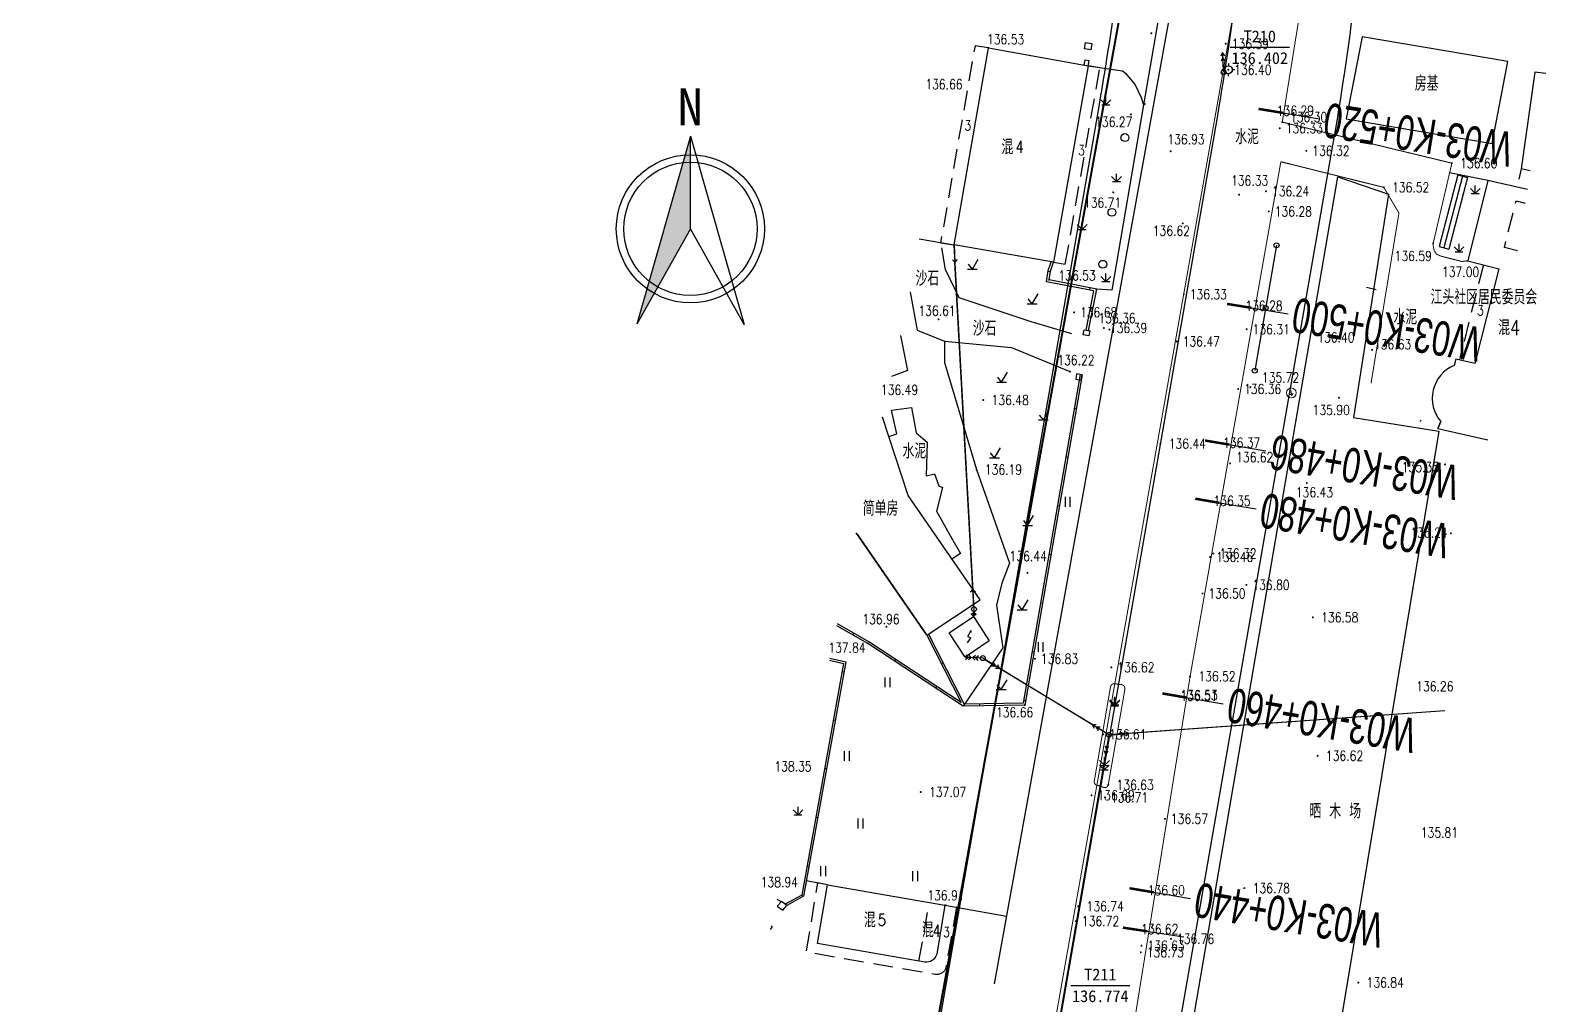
# Model space of a CAD drawing. Extents: x 529262 to 576451, y 2694391 to 2717535.
# Drawn here: x 562165.4 to 562318.8, y 2710853.2 to 2710951.9 of the extents above; entities that cross this region are included whole.
import ezdxf
from ezdxf.enums import TextEntityAlignment as Align
from ezdxf.xclip import XClip

# ---------------------------------------------------------------- set-up
doc = ezdxf.new("R2010")
doc.units = 0
doc.header["$XCLIPFRAME"] = 0
for name, pattern in [('CONTINOUS', [0]), ('X5', [3, 2, -1]), ('X6', [2, 1, -1])]:
    doc.linetypes.add(name, pattern=pattern)
doc.layers.add('ASSIST', color=7, linetype='Continuous', plot=False)
for name, color, linetype in [('a红线图', 1, 'Continuous'), ('DLDW', 8, 'Continuous'), ('DLSS', 4, 'Continuous'), ('GCD', 8, 'Continuous'), ('GXYZ', 8, 'Continuous'), ('JMD', 8, 'Continuous'), ('KZD', 8, 'Continuous'), ('PP-COM', 7, 'Continuous'), ('RD-中线', 40, 'Continuous'), ('RD-红线', 7, 'Continuous'), ('ZBTZ', 8, 'Continuous'), ('ZJ', 7, 'Continuous'), ('桩号标注_W03-', 7, 'Continuous'), ('路名', 7, 'Continuous')]:
    doc.layers.add(name, color=color, linetype=linetype)
for name, color, linetype, lineweight in [('SXSS', 5, 'Continuous', 0), ('规划人行道', 130, 'CONTINOUS', 30), ('规划道路红线', 5, 'Continuous', 40)]:
    doc.layers.add(name, color=color, linetype=linetype, lineweight=lineweight)
doc.styles.add('HZ', font='rs.shx', dxfattribs={"width": 0.8, "bigfont": 'hztxt.shx'})
doc.styles.add('JieTuHzTxt', font='smsim.shx', dxfattribs={"width": 0.7, "bigfont": 'smfs.shx'})
doc.styles.get("Standard").update_dxf_attribs({"font": '', "height": 2.5, "bigfont": 'smfs.shx'})
doc.styles.add('等线体', font='simhei.ttf')
doc.styles.get('Standard').set_extended_font_data('FangSong_GB2312')
doc.linetypes.add('1161', pattern='A,0,[149,AAA.SHX,S=0.15,R=0,X=0,Y=0],-1.6', length=1.6)

# ---------------------------------------------------------------- blocks, each defined once
blk = doc.blocks.new('Compass1')
for p, q in [((0, 12.5), (-7.245865642328226, -12.86052974814868)), ((0, 0), (0, 12.5)), ((0, 0), (-7.245865642328226, -12.86052974814868))]:
    blk.add_line(p, q)
at = {"color": 2}
for p, q in [((0, 12.5), (7.258392921233167, -12.9043752243162)), ((7.258392921233167, -12.9043752243162), (0, 0))]:
    blk.add_line(p, q, dxfattribs=at)
at = {"color": 3}
blk.add_circle((0, 0), 10, dxfattribs=at)
at = {"color": 2}
blk.add_circle((0, 0), 9, dxfattribs=at)
blk.add_solid([(-7.245865642328283, -12.86052974814882), (0, 12.5), (0, 0)], dxfattribs=at)
at = {"color": 3}
blk.add_text('N', height=5, dxfattribs=at).set_placement((-0.01376961122394693, 13.97023395669921), align=Align.CENTER)
blk = doc.blocks.new('A$C19FD0107')
at = {"layer": 'RD-中线', "color": 8}
blk.add_lwpolyline([(-8908.739917680621, 15466.10705175065), (-8808.43349801749, 16020.0458503128, -0.0201636333910522), (-8803.168046563864, 16043.65227073664), (-8800.367063879967, 16054.19071623124, 0.02184275446917041), (-8794.7494013682, 16079.78015332995), (-8712.595856793225, 16551.51167532103, 0.01258199938725423), (-8710.380826123059, 16566.44429534907), (-8701.407638691366, 16616.17290558945, 0.01964868548115308), (-8698.136677481234, 16639.51415248122)], format="xyb", dxfattribs=at)
at = {"layer": 'RD-红线', "color": 8}
for points in [[(-8804.86277768761, 16091.6503953631), (-8724.417918302119, 16553.5705249249, 0.0128730000458982), (-8722.250859260559, 16568.23854696797), (-8720.931374274194, 16575.55101593724)], [(-8732.444141998887, 16367.59943236643), (-8700.77379528433, 16549.45282571716, 0.01230795928762685), (-8698.511997193098, 16564.64337008586), (-8697.24368186295, 16571.67226136615)]]:
    blk.add_lwpolyline(points, format="xyb", dxfattribs=at)
blk = doc.blocks.new('GC200')
at = {"linetype": 'Continuous', "const_width": 0.2, "flags": 128}
blk.add_lwpolyline([(-0.1, 0, 1), (0.1, 0, 1)], format="xyb", close=True, dxfattribs=at)
blk = doc.blocks.new('gc117')
at = {"color": 8}
blk.add_circle((0, 0), 0.8, dxfattribs=at)
blk.add_point((0, 0), dxfattribs=at)
blk = doc.blocks.new('gc124')
at = {"color": 8}
for p, q in [((-1, 1), (0, 0)), ((-0.8, 0), (0.8, 0)), ((0, 0), (0, 1.6)), ((0, 0), (1, 1))]:
    blk.add_line(p, q, dxfattribs=at)
blk = doc.blocks.new('gc121')
at = {"color": 8}
for p, q in [((-0.5, -1), (-0.5, 1)), ((0.5, -1), (0.5, 1))]:
    blk.add_line(p, q, dxfattribs=at)
blk = doc.blocks.new('gc123')
at = {"color": 8}
for p, q in [((-1, 0), (1, 0)), ((0, 0), (-0.8, 1)), ((0, 0), (1.199999999999999, 2))]:
    blk.add_line(p, q, dxfattribs=at)
blk = doc.blocks.new('gc170')
at = {"color": 8, "linetype": 'Continuous'}
blk.add_circle((0, 0), 0.5, dxfattribs=at)
blk = doc.blocks.new('gc013b')
at = {"linetype": 'Continuous'}
blk.add_line((0.5, 0), (4, 0), dxfattribs=at)
at = {"linetype": 'Continuous', "flags": 128}
blk.add_lwpolyline([(3.5, 0.5), (4, 0), (3.5, -0.5)], dxfattribs=at)
blk = doc.blocks.new('gc129a')
for p, q in [((-6.938893903907228e-18, 0), (0.6707904714317916, 1.17652407811052)), ((2.081668171172169e-17, 0), (0.5842392453061789, -0.2545117109265433)), ((-0.05467723783303141, -1.29275099602776), (0.5842392453061789, -0.2545117109265433))]:
    blk.add_line(p, q)
blk.add_lwpolyline([(0.7453227621669687, 1.30724900397224, 0, 0.5, 0), (0.5277813993545468, 0.9001867942940436, 0.5, 0.5, 0)], format="xyseb")
blk = doc.blocks.new('gc013a')
at = {"linetype": 'Continuous'}
blk.add_line((0.5, 0), (4, 0), dxfattribs=at)
at = {"linetype": 'Continuous', "flags": 128}
for points in [[(2.307212344848719, -0.4000565770862801), (3, 0), (2.307212344848719, 0.4000565770862801)], [(3.307212344848719, -0.4000565770862801), (4, 0), (3.307212344848719, 0.4000565770862801)]]:
    blk.add_lwpolyline(points, dxfattribs=at)
blk = doc.blocks.new('gc122')
at = {"color": 8}
blk.add_circle((0, 0), 0.8, dxfattribs=at)
blk = doc.blocks.new('gc116')
at = {"color": 8}
for p, q in [((-1.3, 0), (-0.8, 0)), ((0, 1.3), (0, 0.8000000000000002)), ((1.3, 0), (0.8000000000000002, 0)), ((0, -1.3), (0, -0.8))]:
    blk.add_line(p, q, dxfattribs=at)
blk.add_circle((0, 0), 0.8, dxfattribs=at)
blk.add_point((0, 0), dxfattribs=at)
blk = doc.blocks.new('gc190')
for q in [(-0.3535533905932739, 0.1464466094067263), (0, -0.5), (0.3535533905932737, 0.1464466094067262)]:
    blk.add_line((0, 0.5), q)
blk.add_circle((0, 0), 1)

msp = doc.modelspace()

# ---------------------------------------------------------------- linework, layer by layer
at = {"layer": 'ASSIST', "linetype": 'Continuous', "flags": 128}
for points, elevation in [([(562309.8950491775, 2710937.246414068), (562308.0070491774, 2710929.981414068)], -143.229), ([(562309.8950491775, 2710937.246414068), (562308.0070491774, 2710929.981414068)], -143.229), ([(562260.8479603177, 2710892.542106399), (562260.9160491775, 2710893.270414067), (562258.8880491775, 2710930.159414067)], -6.887000000000029), ([(562260.8479603177, 2710892.542106399), (562260.9160491775, 2710893.270414067), (562258.8880491775, 2710930.159414067)], -6.887000000000029), ([(562291.5436245243, 2710930.121080431), (562289.3416829013, 2710917.429113843)], -143.229), ([(562291.5436245243, 2710930.121080431), (562289.3416829013, 2710917.429113843)], -143.229), ([(562260.9160491775, 2710893.270414067), (562260.9160491775, 2710893.270414067)], -143.229), ([(562260.9160491775, 2710893.270414067), (562260.9160491775, 2710893.270414067)], -143.229), ([(562308.5799480674, 2710882.983315984), (562274.5790491775, 2710880.540414067), (562261.7970491775, 2710888.314414068), (562260.0088716408, 2710888.3957452)], -143.229), ([(562308.5799480674, 2710882.983315984), (562274.5790491775, 2710880.540414067), (562261.7970491775, 2710888.314414068), (562260.0088716408, 2710888.3957452)], -143.229), ([(562261.7970491775, 2710888.314414068), (562261.7970491775, 2710888.314414068)], -143.229), ([(562261.7970491775, 2710888.314414068), (562261.7970491775, 2710888.314414068)], -143.229), ([(562274.5790491775, 2710880.540414067), (562260.9300491775, 2710802.143414068), (562252.3715230481, 2710752.555414068)], -143.229), ([(562274.5790491775, 2710880.540414067), (562260.9300491775, 2710802.143414068), (562252.3715230481, 2710752.555414068)], -143.229), ([(562274.5790491775, 2710880.540414067), (562274.5790491775, 2710880.540414067)], -143.229), ([(562274.5790491775, 2710880.540414067), (562274.5790491775, 2710880.540414067)], -143.229)]:
    msp.add_lwpolyline(points, dxfattribs=dict(at, elevation=elevation))
at = {"layer": 'a红线图', "color": 8, "lineweight": 0}
msp.add_lwpolyline([(562196.3548067149, 2710440.01159227), (562297.0550711695, 2711009.448891163)], dxfattribs=at)
msp.add_lwpolyline([(562196.3548067149, 2710440.01159227), (562297.0550711695, 2711009.448891163)], dxfattribs=at)
at = {"layer": 'DLDW', "linetype": 'Continuous'}
for p, q in [((562310.3789750275, 2710937.120653296, -143.229), (562308.4909750274, 2710929.855653296, -143.229)), ((562310.8629008776, 2710936.994892525, -143.229), (562308.9749008776, 2710929.729892524, -143.229)), ((562309.8950491775, 2710937.246414068, -143.229), (562310.8629008776, 2710936.994892525, -143.229)), ((562308.0070491774, 2710929.981414068, -143.229), (562308.9749008776, 2710929.729892524, -143.229)), ((562301.6320491774, 2710925.593414068, -143.229), (562300.6665072261, 2710925.853661527, -143.229))]:
    msp.add_line(p, q, dxfattribs=at)
at = {"layer": 'DLSS', "linetype": 'Continuous', "const_width": 0.1, "flags": 128}
msp.add_lwpolyline([(562300.817301562, 2710996.609999871), (562292.1210491775, 2710942.591414067)], dxfattribs=at)
at = {"layer": 'DLSS', "linetype": 'Continuous', "const_width": 0.1, "elevation": -143.229}
for points in [[(562292.1210491775, 2710942.591414067), (562309.2950491775, 2710938.436414068), (562307.4010491775, 2710930.309414068), (562307.4240161929, 2710929.922542833), (562307.5228762227, 2710929.561663365), (562307.7244126823, 2710929.225810275), (562308.2050491775, 2710929.014414067), (562310.3260491774, 2710928.478414068), (562310.8950491775, 2710928.545414068)], [(562264.1529655345, 2710771.000537142), (562282.7940491774, 2710886.475414068), (562291.4250491775, 2710935.433414068), (562291.9795543716, 2710938.57875821)], [(562301.1129037846, 2710916.157811543), (562303.9360491774, 2710933.381414067), (562302.4010491775, 2710935.984414068), (562291.9795543716, 2710938.57875821)]]:
    msp.add_lwpolyline(points, dxfattribs=at)
at = {"layer": 'DLSS', "color": 8, "linetype": 'Continuous', "const_width": 0.1, "elevation": -6.591000000000008, "flags": 128}
msp.add_lwpolyline([(562273.0890491775, 2710875.861414067, 0.4144067190350397), (562273.3890491775, 2710875.436414068), (562274.0990491775, 2710875.217414068, 0.4620131202824512), (562274.5000491774, 2710875.472414067), (562276.1880491775, 2710885.151414067, 0.3537044513146287), (562275.9290491774, 2710885.617414067), (562275.1925169682, 2710885.715298207, 0.3900042780766275), (562274.7423137355, 2710885.45464125)], format="xyb", close=True, dxfattribs=at)
at = {"layer": 'DLSS', "linetype": 'X6', "elevation": -143.229}
msp.add_lwpolyline([(562241.3430491774, 2710863.668414067), (562240.975247352, 2710863.87366169)], dxfattribs=at)
at = {"layer": 'GXYZ', "linetype": 'Continuous'}
for p, q in [((562260.8062634807, 2710895.267398569, -143.229), (562258.9841116623, 2710928.412052628, -143.229)), ((562260.8479603177, 2710892.542106399, -6.887000000000029), (562260.8863267072, 2710892.952489768, -6.887000000000029)), ((562260.8863267072, 2710892.952489768, -6.887000000000029), (562260.8500947681, 2710892.564937396, -6.887000000000029)), ((562260.0088716408, 2710888.3957452, -143.229), (562260.6304750618, 2710888.367473002, -143.229)), ((562261.5473073614, 2710888.325772998, -143.229), (562260.7873448618, 2710888.36033814, -143.229)), ((562272.8702752762, 2710881.579688697, -143.229), (562263.5058230787, 2710887.275139438, -143.229)), ((562308.5799480674, 2710882.983315984), (562276.5739069202, 2710880.683740919)), ((562274.2360072687, 2710878.570053124, -143.229), (562261.2730910863, 2710804.113775011, -143.229))]:
    msp.add_line(p, q, dxfattribs=at)
at = {"layer": 'GXYZ', "linetype": 'Continuous', "elevation": -6.887000000000029, "flags": 128}
msp.add_lwpolyline([(562260.8479603177, 2710892.542106399), (562262.4610491775, 2710890.055414068), (562260.0088716408, 2710888.3957452), (562258.3957827811, 2710890.882437531)], close=True, dxfattribs=at)
at = {"layer": 'GXYZ', "linetype": 'Continuous', "flags": 128}
for points, elevation in [([(562260.6141413137, 2710892.726845996), (562260.8863267072, 2710892.952489768), (562261.1119704787, 2710892.680304375)], -6.887000000000029), ([(562261.1222801616, 2710892.790581167), (562260.8500947681, 2710892.564937396), (562260.6244509966, 2710892.837122789)], -6.887000000000029), ([(562260.0844933471, 2710888.642564171), (562260.3228762326, 2710888.381463425), (562260.0617754859, 2710888.14308054)], -143.229), ([(562260.3920921764, 2710888.628573748), (562260.6304750618, 2710888.367473002), (562260.369374315, 2710888.129090116)], -143.229), ([(562261.0257277472, 2710888.099237394), (562260.7873448618, 2710888.36033814), (562261.0484456086, 2710888.598721026)], -143.229), ([(562261.3333265765, 2710888.08524697), (562261.094943691, 2710888.346347717), (562261.3560444377, 2710888.584730602)], -143.229)]:
    msp.add_lwpolyline(points, dxfattribs=dict(at, elevation=elevation))
at = {"layer": 'JMD', "linetype": 'Continuous'}
for p, q in [((562268.6516028579, 2710927.417288039, -143.229), (562268.4149043947, 2710927.45695966, -143.229)), ((562272.6393611442, 2710925.822033331, -143.229), (562272.5933756696, 2710925.586480075, -143.229)), ((562271.8510491775, 2710917.010414068, -143.229), (562271.6539900323, 2710917.044585595, -143.229)), ((562271.2534542575, 2710913.564224986, -6.696000000000026), (562271.0563951123, 2710913.598396514, -6.696000000000026)), ((562306.0417375395, 2710912.275736411, -143.229), (562306.1752704332, 2710912.424628877, -143.229)), ((562270.3991660759, 2710908.637746355, -6.696000000000026), (562270.2021069307, 2710908.671917883, -6.696000000000026)), ((562269.5448778942, 2710903.711267724, -6.696000000000026), (562269.347818749, 2710903.745439251, -6.696000000000026)), ((562268.6905897127, 2710898.784789093, -6.696000000000026), (562268.4935305675, 2710898.818960621, -6.696000000000026)), ((562267.8363015311, 2710893.858310462, -6.696000000000026), (562267.6392423859, 2710893.892481989, -6.696000000000026)), ((562248.6386250227, 2710890.666949397, -6.696000000000026), (562248.7365681942, 2710890.841325815, -6.696000000000026)), ((562252.8775873545, 2710888.020814147, -6.696000000000026), (562252.987737921, 2710888.187747824, -6.696000000000026)), ((562257.6026491774, 2710887.762614068, -6.374000000000024), (562257.7807798409, 2710887.853550676, -6.374000000000024)), ((562266.9820133495, 2710888.931831831, -6.696000000000026), (562266.7849542043, 2710888.966003358, -6.696000000000026)), ((562247.7447977036, 2710886.904604316, -143.229), (562247.5479725362, 2710886.940098731, -143.229)), ((562257.0509292942, 2710885.267049985, -6.696000000000026), (562257.1610798606, 2710885.433983663, -6.696000000000026)), ((562261.5053400452, 2710883.47955882, -6.696000000000026), (562261.5019143551, 2710883.679529479, -6.696000000000026)), ((562266.1277251679, 2710884.0053532, -6.696000000000026), (562265.9306660227, 2710884.039524727, -6.696000000000026)), ((562246.8574373384, 2710881.983975131, -143.229), (562246.660612171, 2710882.019469545, -143.229)), ((562245.9700769733, 2710877.063345945, -143.229), (562245.7732518059, 2710877.09884036, -143.229)), ((562245.0827166081, 2710872.142716759, -143.229), (562244.8858914407, 2710872.178211174, -143.229)), ((562244.1953562429, 2710867.222087574, -143.229), (562243.9985310755, 2710867.257581988, -143.229))]:
    msp.add_line(p, q, dxfattribs=at)
at = {"layer": 'JMD', "linetype": 'Continuous', "flags": 128}
for points, elevation in [([(562272.1970491775, 2710950.662414067), (562272.8530491774, 2710950.567414068), (562272.7400491774, 2710949.920414068), (562272.0840491775, 2710950.015414068)], -143.229), ([(562300.2120491775, 2710951.236414067), (562298.6080491774, 2710942.927414068), (562313.3700491774, 2710940.426414067), (562314.9740491775, 2710948.735414067)], -7.106999999999999), ([(562262.3790491775, 2710950.109414068), (562272.4730491774, 2710948.308414068), (562268.9680491774, 2710928.405414068), (562258.8880491775, 2710930.159414067)], -143.229), ([(562272.4730491774, 2710948.308414068), (562272.5640491775, 2710948.803414068), (562272.1340491775, 2710948.869414067), (562272.0475011677, 2710948.384341546)], -143.229), ([(562272.5310491775, 2710920.934414068), (562271.9660491775, 2710921.047414068), (562272.0630491775, 2710921.563414067), (562272.6280491776, 2710921.450414068), (562272.5310491775, 2710920.934414068)], -6.896000000000015), ([(562271.8510491775, 2710917.010414068), (562271.3060491774, 2710917.092414068), (562271.2300491774, 2710916.553414068), (562271.7750491775, 2710916.471414068), (562271.8510491775, 2710917.010414068)], -6.696000000000026), ([(562241.4190491774, 2710863.682414067), (562240.9980491775, 2710863.189414068), (562241.5440491774, 2710862.774414068), (562241.9650491774, 2710863.267414067)], -143.229)]:
    msp.add_lwpolyline(points, close=True, dxfattribs=dict(at, elevation=elevation))
at = {"layer": 'JMD', "linetype": 'X5', "flags": 128}
for points, elevation in [([(562262.3790491775, 2710950.109414068), (562261.0180491775, 2710950.328414068), (562257.5270491774, 2710930.378414067), (562258.8880491775, 2710930.159414067)], -143.229), ([(562317.2329435496, 2710937.645777675), (562316.3220491775, 2710937.858414067), (562315.9019836216, 2710936.011847076)], -143.229), ([(562315.9534912795, 2710929.563257484), (562314.6105492036, 2710929.903365015), (562315.8059742774, 2710934.623597546), (562316.7179743282, 2710934.392628474)], 9.30899999999994), ([(562312.4800491774, 2710928.147414068), (562310.0536549349, 2710918.516893433)], -4.696000000000026), ([(562255.3409969729, 2710857.626622624), (562256.3777913996, 2710863.568757525)], -143.229)]:
    msp.add_lwpolyline(points, dxfattribs=dict(at, elevation=elevation))
at = {"layer": 'JMD', "linetype": 'X5', "elevation": -143.229}
msp.add_lwpolyline([(562268.9680491774, 2710928.405414068), (562270.1500491775, 2710928.207414067), (562273.6590491774, 2710948.084414068), (562272.4730491774, 2710948.308414068)], dxfattribs=at)
at = {"layer": 'JMD', "linetype": 'Continuous', "flags": 128}
msp.add_lwpolyline([(562286.334134754, 2710780.965648107), (562271.4376582507, 2710783.441343321), (562297.7417874453, 2710937.05164771), (562302.876927041, 2710935.309045314), (562299.3486670178, 2710912.680048768), (562307.978759008, 2710911.298509575)], close=True, dxfattribs=at)
at = {"layer": 'JMD', "linetype": 'Continuous', "elevation": -6.445000000000022, "flags": 128}
msp.add_lwpolyline([(562316.9370222242, 2710935.776391732), (562312.9410491774, 2710936.685414067), (562310.8950491775, 2710928.545414068), (562314.0650491774, 2710927.749414068), (562311.6340491775, 2710918.150414068), (562309.689747388, 2710918.601280355), (562309.5390491774, 2710917.951414068, 0.512654270019781), (562308.1810491774, 2710912.262414068), (562307.8770491774, 2710911.554414067), (562312.922019168, 2710910.412926422)], format="xyb", dxfattribs=at)
at = {"layer": 'JMD', "linetype": 'Continuous', "flags": 128}
for points, elevation in [([(562272.2569405853, 2710921.524635786), (562273.0514250632, 2710925.497058179), (562268.2437258917, 2710926.435632888), (562268.4345124065, 2710927.573949744), (562268.7288134954, 2710928.447042975)], -143.229), ([(562272.4922799475, 2710921.477567913), (562273.3340491775, 2710925.686414068), (562268.5190491775, 2710926.626414068), (562268.6680491775, 2710927.515414068), (562268.9680491774, 2710928.405414068)], -143.229), ([(562271.8510491775, 2710917.010414068), (562266.0500491775, 2710883.557414067), (562259.8040491774, 2710883.450414068), (562250.1760491774, 2710889.803414068), (562247.0347084786, 2710891.567831953)], -6.696000000000026), ([(562271.6539900323, 2710917.044585595), (562265.881249574, 2710883.754551712), (562259.9254259511, 2710883.652522713)], -6.696000000000026), ([(562249.0693943474, 2710900.867163313), (562256.1350491775, 2710890.637414068), (562261.5210491775, 2710894.217414068), (562254.2510491775, 2710904.766414068), (562251.6601758137, 2710912.70807483)], -143.229), ([(562259.6195869207, 2710883.811746921), (562250.280229146, 2710889.974287422), (562247.0790353866, 2710891.77042372)], -6.696000000000026), ([(562256.1350491775, 2710890.637414068), (562259.6195869207, 2710883.811746921)], -6.374000000000024), ([(562256.3027113562, 2710890.748856808), (562259.9254259511, 2710883.652522713)], -6.374000000000024), ([(562246.2777308094, 2710888.108140073), (562247.7002954208, 2710887.784766198), (562243.469024206, 2710864.321337528), (562241.7907626226, 2710863.399884617)], -143.229), ([(562246.3204807583, 2710888.303524504), (562247.9310491774, 2710887.937414068), (562243.648916222, 2710864.191944668), (562241.9650491774, 2710863.267414067)], -143.229), ([(562259.7912915981, 2710883.47540418), (562259.8040491774, 2710883.450414068)], -6.374000000000024), ([(562240.3072548718, 2710860.820667853), (562240.5090491774, 2710861.096414067), (562240.3866548055, 2710861.183557429)], -668.3340000000001)]:
    msp.add_lwpolyline(points, dxfattribs=dict(at, elevation=elevation))
at = {"layer": 'JMD', "linetype": 'Continuous', "elevation": -143.229}
for points in [[(562307.8770491774, 2710911.554414067), (562308.1810491774, 2710912.262414068)], [(562256.1350491775, 2710890.637414068), (562248.9780491774, 2710900.999414068)]]:
    msp.add_lwpolyline(points, dxfattribs=at)
at = {"layer": 'JMD', "linetype": 'X5', "elevation": -143.229, "flags": 128}
msp.add_lwpolyline([(562246.0716943074, 2710865.366983954), (562245.0593169745, 2710865.543625379), (562243.9140491774, 2710858.576414068), (562256.9800491774, 2710856.307414067, 0.3440540130701177), (562258.0950491775, 2710856.947414068), (562259.1654848767, 2710863.082355733), (562257.9730491774, 2710863.290414067)], format="xyb", dxfattribs=at)
at = {"layer": 'JMD', "linetype": 'Continuous', "elevation": -143.229, "flags": 128}
msp.add_lwpolyline([(562246.0716943074, 2710865.366983954), (562257.9730491774, 2710863.290414067), (562257.1340491775, 2710858.328414068, -0.3735082945408639), (562255.9210491775, 2710857.525414068), (562245.0660491774, 2710859.419414068)], format="xyb", close=True, dxfattribs=at)
at = {"layer": 'KZD', "linetype": 'Continuous'}
for p, q in [((562286.8466924055, 2710950.167048295), (562292.8466924055, 2710950.167048295)), ((562270.7035974019, 2710855.173387992), (562276.7035974019, 2710855.173387992))]:
    msp.add_line(p, q, dxfattribs=at)
at = {"layer": 'ZBTZ', "linetype": '1161', "flags": 128}
for points, elevation in [([(562280.3973180274, 2710957.865262049), (562278.0877115951, 2710944.343226532), (562278.2616852267, 2710944.480443649)], -143.229), ([(562272.4730491774, 2710948.308414068), (562275.9499960337, 2710947.788917976), (562276.2672855005, 2710947.562310546), (562277.2191575213, 2710946.383949961), (562277.853740075, 2710945.069622316), (562278.0877115951, 2710944.343226532)], -5.801000000000016), ([(562278.0877115951, 2710944.343226532), (562274.8804558808, 2710925.565730473), (562273.3340491775, 2710925.686414068), (562273.2257787676, 2710925.613001172)], -6.997000000000014), ([(562312.9410491774, 2710936.685414067), (562309.0638930408, 2710937.44454188)], -6.467000000000013), ([(562255.3619395684, 2710930.772864752), (562258.8880491775, 2710930.159414067)], -143.229), ([(562263.8410491775, 2710889.372414067), (562259.8040491774, 2710883.450414068)], -143.229), ([(562246.0716943074, 2710865.366983954), (562243.9316633082, 2710865.759846074)], -143.229), ([(562257.9730491774, 2710863.290414067), (562264.1860998952, 2710862.199268612)], -6.323000000000008)]:
    msp.add_lwpolyline(points, dxfattribs=dict(at, elevation=elevation))
at = {"layer": 'ZBTZ', "linetype": '1161', "elevation": -143.229}
for points in [[(562318.7934238143, 2710947.503600075), (562317.6789529696, 2710947.653720696), (562316.3220491775, 2710937.858414067)], [(562270.8250491775, 2710921.161414068), (562266.7130491774, 2710922.376414068), (562259.4160491775, 2710924.812414068), (562258.0420491775, 2710927.674414068), (562257.6570491774, 2710929.858414067)], [(562254.4325007465, 2710925.38458784), (562254.4331023864, 2710925.381462616)], [(562254.4331023864, 2710925.381462616), (562255.1750491775, 2710921.527414068), (562257.9420491775, 2710920.426414067), (562264.7210491775, 2710919.757414068), (562270.6250491774, 2710917.333414068)], [(562253.4717614164, 2710920.987748398), (562254.1650491775, 2710917.429414067), (562252.5633828965, 2710916.836093842)], [(562257.9420491775, 2710920.426414067), (562257.9230491775, 2710918.252414068), (562261.1680491775, 2710907.406414067), (562264.5120491774, 2710897.924414068), (562263.7450491774, 2710895.891414068), (562263.1980491775, 2710893.693414067), (562263.8410491775, 2710889.372414067)], [(562252.292767471, 2710910.769026626), (562253.0970491775, 2710911.031414067), (562252.5440491774, 2710913.425414068), (562254.6010491775, 2710913.701414068), (562255.0670491775, 2710911.117414067), (562256.1670491775, 2710910.185414067), (562256.0790491775, 2710906.774414068), (562256.9220491775, 2710906.963414067), (562257.3510491775, 2710905.749414068), (562257.7190491775, 2710905.594414067), (562257.1320491774, 2710903.195414068), (562258.5410491775, 2710900.670414068), (562259.5300491775, 2710898.917414068), (562258.6838670524, 2710898.334255091)]]:
    msp.add_lwpolyline(points, dxfattribs=at)
at = {"layer": '桩号标注_W03-'}
for p, q in [((562290.9572566879, 2710943.728795712), (562295.8933475635, 2710942.93192253)), ((562287.7697639574, 2710923.984432211), (562292.7058548329, 2710923.187559028)), ((562285.5350897597, 2710910.142135649), (562290.4654804628, 2710909.310722686)), ((562284.5409721294, 2710904.246884386), (562289.4713628325, 2710903.415471422)), ((562281.2153202764, 2710884.525321573), (562286.1457109795, 2710883.69390861)), ((562277.8896684234, 2710864.803758761), (562282.8200591265, 2710863.972345798)), ((562277.2209601273, 2710860.838228619), (562282.16499695, 2710860.092239412))]:
    msp.add_line(p, q, dxfattribs=at)
at = {"layer": '桩号标注_W03-', "const_width": 0.25}
for points in [[(562289.7232339691, 2710943.928014008), (562292.1912794068, 2710943.529577417)], [(562286.5357412385, 2710924.183650506), (562289.0037866762, 2710923.785213915)], [(562284.302492084, 2710910.34998889), (562286.7676874355, 2710909.934282408)], [(562283.3083744537, 2710904.454737626), (562285.7735698052, 2710904.039031145)], [(562279.9827226007, 2710884.733174814), (562282.4479179522, 2710884.317468332)], [(562276.6570707477, 2710865.011612002), (562279.1222660992, 2710864.59590552)], [(562275.9849509216, 2710861.024725921), (562278.456969333, 2710860.651731317)]]:
    msp.add_lwpolyline(points, dxfattribs=at)
at = {"layer": '规划人行道'}
for q in [(562288.6238210024, 2710996.942484611), (562288.6238210024, 2710996.942484611), (562282.6758089195, 2710963.965386059)]:
    msp.add_line((562263.0015915921, 2710855.315188519), q, dxfattribs=at)
at = {"layer": '规划道路红线'}
msp.add_line((562189.4184634853, 2710477.016235957), (562277.7876747194, 2710965.032206157), dxfattribs=at)
msp.add_line((562189.4184634853, 2710477.016235957), (562277.7876747194, 2710965.032206157), dxfattribs=at)
msp.add_line((562189.4184634853, 2710477.016235957), (562277.7876747194, 2710965.032206157), dxfattribs=at)

# ---------------------------------------------------------------- block references
at = {"layer": 'GCD', "linetype": 'Continuous', "xscale": 0.5, "yscale": 0.5}
for p in [(562278.8610367266, 2710951.596379866, 136.303), (562262.3790367267, 2710950.109379866, 136.529), (562276.7950367266, 2710943.373379866, 136.266), (562292.1210367266, 2710942.591379866, 136.299), (562280.8190367266, 2710939.643379866, 136.93), (562309.2950367266, 2710938.436379866, 136.597), (562275.0140367267, 2710935.480379866, 136.714), (562287.7461858232, 2710935.249500587, 136.326), (562302.4010367267, 2710935.984379866, 136.515), (562282.0480367267, 2710932.328379866, 136.616), (562307.4010367267, 2710930.309379866, 136.593), (562268.5190367267, 2710926.626379866, 136.53), (562257.3250367267, 2710922.617379866, 136.612), (562274.6200367266, 2710921.582379865, 136.362), (562295.3260367266, 2710921.323379866, 136.401), (562301.2220367267, 2710919.531379865, 136.633), (562270.6250367266, 2710917.333379866, 136.216), (562288.8910367267, 2710915.749379866, 135.716), (562297.8600367266, 2710914.677379866, 135.896), (562279.7862522725, 2710910.029507276, 136.441), (562286.8450367267, 2710908.029379866, 136.618), (562308.6060367266, 2710907.926379866, 135.346), (562261.1680367267, 2710907.406379865, 136.192), (562294.6090367266, 2710906.040379866, 136.427), (562309.1910367266, 2710900.951379866, 136.244), (562295.2210367266, 2710892.440379865, 136.583), (562252.0430367267, 2710891.490379866, 136.958), (562250.1760367266, 2710889.803379866, 137.842), (562282.7940367266, 2710886.475379866, 136.524), (562266.0500367266, 2710883.557379866, 136.656), (562295.7020367266, 2710878.424379866, 136.616), (562274.5000367266, 2710875.472379866, 136.626), (562255.5190367267, 2710874.753379866, 137.071), (562288.2900367266, 2710865.020379866, 136.776), (562243.4870367267, 2710864.309379866, 138.942), (562257.9730367266, 2710863.290379866, 136.906), (562271.4715100704, 2710863.182342753, 136.736), (562299.8200367267, 2710855.457379865, 136.837)]:
    msp.add_blockref('GC200', p, dxfattribs=at)
at = {"layer": 'GCD', "linetype": 'Continuous'}
ref = msp.add_blockref('GC200', (562286.404, 2710950.53, 136.39), dxfattribs=dict(at, xscale=0.5, yscale=0.5, zscale=0.5))
ref.add_attrib('height', '136.39', dxfattribs={"linetype": 'Continuous', "height": 1, "style": 'HZ', "width": 0.8}).set_placement((562287.004, 2710950.53, 136.39), align=Align.MIDDLE_LEFT)
ref = msp.add_blockref('GC200', (562286.658, 2710947.892, 136.402), dxfattribs=dict(at, xscale=0.5, yscale=0.5, zscale=0.5))
ref.add_attrib('height', '136.40', dxfattribs={"linetype": 'Continuous', "height": 1, "style": 'HZ', "width": 0.8}).set_placement((562287.258, 2710947.892, 136.402), align=Align.MIDDLE_LEFT)
ref = msp.add_blockref('GC200', (562290.9678800633, 2710943.744139422, 136.29), dxfattribs=dict(at, xscale=0.5, yscale=0.5, zscale=0.5))
ref.add_attrib('height', '136.29', dxfattribs={"linetype": 'Continuous', "height": 1, "style": 'HZ', "width": 0.8}).set_placement((562291.5678800633, 2710943.744139422, 136.29), align=Align.MIDDLE_LEFT)
ref = msp.add_blockref('GC200', (562291.8668874237, 2710941.970407475, 136.332), dxfattribs=dict(at, xscale=0.5, yscale=0.5, zscale=0.5))
ref.add_attrib('height', '136.33', dxfattribs={"linetype": 'Continuous', "height": 1, "style": 'HZ', "width": 0.8}).set_placement((562292.4668874237, 2710941.970407475, 136.332), align=Align.MIDDLE_LEFT)
ref = msp.add_blockref('GC200', (562294.559, 2710939.683, 136.321), dxfattribs=dict(at, xscale=0.5, yscale=0.5, zscale=0.5))
ref.add_attrib('height', '136.32', dxfattribs={"linetype": 'Continuous', "height": 1, "style": 'HZ', "width": 0.8}).set_placement((562295.159, 2710939.683, 136.321), align=Align.MIDDLE_LEFT)
ref = msp.add_blockref('GC200', (562290.4750903195, 2710935.594524306, 136.238), dxfattribs=dict(at, xscale=0.5, yscale=0.5, zscale=0.5))
ref.add_attrib('height', '136.24', dxfattribs={"linetype": 'Continuous', "height": 1, "style": 'HZ', "width": 0.8}).set_placement((562291.0750903195, 2710935.594524306, 136.238), align=Align.MIDDLE_LEFT)
ref = msp.add_blockref('GC200', (562290.7590903195, 2710933.542524306, 136.28), dxfattribs=dict(at, xscale=0.5, yscale=0.5, zscale=0.5))
ref.add_attrib('height', '136.28', dxfattribs={"linetype": 'Continuous', "height": 1, "style": 'HZ', "width": 0.8}).set_placement((562291.3590903195, 2710933.542524306, 136.28), align=Align.MIDDLE_LEFT)
at = {"layer": 'GCD', "linetype": 'Continuous', "xscale": 0.5, "yscale": 0.5, "zscale": 0.5}
for p in [(562310.8950367266, 2710928.545379866, 136.997), (562261.8505717078, 2710914.449557019, 136.481), (562266.3280367266, 2710896.949379866, 136.442)]:
    msp.add_blockref('GC200', p, dxfattribs=at)
at = {"layer": 'GCD', "linetype": 'Continuous'}
ref = msp.add_blockref('GC200', (562282.156, 2710925.153, 136.33), dxfattribs=dict(at, xscale=0.5, yscale=0.5, zscale=0.5))
ref.add_attrib('height', '136.33', dxfattribs={"linetype": 'Continuous', "height": 1, "style": 'HZ', "width": 0.8}).set_placement((562282.7559999999, 2710925.153, 136.33), align=Align.MIDDLE_LEFT)
ref = msp.add_blockref('GC200', (562271.047, 2710923.327, 136.681), dxfattribs=dict(at, xscale=0.5, yscale=0.5, zscale=0.5))
ref.add_attrib('height', '136.68', dxfattribs={"linetype": 'Continuous', "height": 1, "style": 'HZ', "width": 0.8}).set_placement((562271.647, 2710923.327, 136.681), align=Align.MIDDLE_LEFT)
ref = msp.add_blockref('GC200', (562287.7789471364, 2710923.985648024, 136.279), dxfattribs=dict(at, xscale=0.5, yscale=0.5, zscale=0.5))
ref.add_attrib('height', '136.28', dxfattribs={"linetype": 'Continuous', "height": 1, "style": 'HZ', "width": 0.8}).set_placement((562288.3789471363, 2710923.985648024, 136.279), align=Align.MIDDLE_LEFT)
ref = msp.add_blockref('GC200', (562274.069, 2710921.744, 136.393), dxfattribs=dict(at, xscale=0.5, yscale=0.5, zscale=0.5))
ref.add_attrib('height', '136.39', dxfattribs={"linetype": 'Continuous', "height": 1, "style": 'HZ', "width": 0.8}).set_placement((562274.669, 2710921.744, 136.393), align=Align.MIDDLE_LEFT)
ref = msp.add_blockref('GC200', (562288.5190903195, 2710921.614524306, 136.311), dxfattribs=dict(at, xscale=0.5, yscale=0.5, zscale=0.5))
ref.add_attrib('height', '136.31', dxfattribs={"linetype": 'Continuous', "height": 1, "style": 'HZ', "width": 0.8}).set_placement((562289.1190903195, 2710921.614524306, 136.311), align=Align.MIDDLE_LEFT)
ref = msp.add_blockref('GC200', (562281.438, 2710920.386, 136.47), dxfattribs=dict(at, xscale=0.5, yscale=0.5, zscale=0.5))
ref.add_attrib('height', '136.47', dxfattribs={"linetype": 'Continuous', "height": 1, "style": 'HZ', "width": 0.8}).set_placement((562282.038, 2710920.386, 136.47), align=Align.MIDDLE_LEFT)
ref = msp.add_blockref('GC200', (562287.6578874236, 2710915.563407475, 136.361), dxfattribs=dict(at, xscale=0.5, yscale=0.5, zscale=0.5))
ref.add_attrib('height', '136.36', dxfattribs={"linetype": 'Continuous', "height": 1, "style": 'HZ', "width": 0.8}).set_placement((562288.2578874236, 2710915.563407475, 136.361), align=Align.MIDDLE_LEFT)
ref = msp.add_blockref('GC200', (562285.5283232044, 2710910.122057717, 136.374), dxfattribs=dict(at, xscale=0.5, yscale=0.5, zscale=0.5))
ref.add_attrib('height', '136.37', dxfattribs={"linetype": 'Continuous', "height": 1, "style": 'HZ', "width": 0.8}).set_placement((562286.1283232043, 2710910.122057717, 136.374), align=Align.MIDDLE_LEFT)
ref = msp.add_blockref('GC200', (562284.5532942426, 2710904.235175291, 136.35), dxfattribs=dict(at, xscale=0.5, yscale=0.5, zscale=0.5))
ref.add_attrib('height', '136.35', dxfattribs={"linetype": 'Continuous', "height": 1, "style": 'HZ', "width": 0.8}).set_placement((562285.1532942426, 2710904.235175291, 136.35), align=Align.MIDDLE_LEFT)
ref = msp.add_blockref('GC200', (562284.8108874237, 2710898.554407475, 136.457), dxfattribs=dict(at, xscale=0.5, yscale=0.5, zscale=0.5))
ref.add_attrib('height', '136.46', dxfattribs={"linetype": 'Continuous', "height": 1, "style": 'HZ', "width": 0.8}).set_placement((562285.4108874237, 2710898.554407475, 136.457), align=Align.MIDDLE_LEFT)
ref = msp.add_blockref('GC200', (562285.1480903195, 2710898.902524306, 136.322), dxfattribs=dict(at, xscale=0.5, yscale=0.5, zscale=0.5))
ref.add_attrib('height', '136.32', dxfattribs={"linetype": 'Continuous', "height": 1, "style": 'HZ', "width": 0.8}).set_placement((562285.7480903195, 2710898.902524306, 136.322), align=Align.MIDDLE_LEFT)
ref = msp.add_blockref('GC200', (562288.495, 2710895.731, 136.803), dxfattribs=dict(at, xscale=0.5, yscale=0.5, zscale=0.5))
ref.add_attrib('height', '136.80', dxfattribs={"linetype": 'Continuous', "height": 1, "style": 'HZ', "width": 0.8}).set_placement((562289.095, 2710895.731, 136.803), align=Align.MIDDLE_LEFT)
ref = msp.add_blockref('GC200', (562284.047, 2710894.859, 136.504), dxfattribs=dict(at, xscale=0.5, yscale=0.5, zscale=0.5))
ref.add_attrib('height', '136.50', dxfattribs={"linetype": 'Continuous', "height": 1, "style": 'HZ', "width": 0.8}).set_placement((562284.647, 2710894.859, 136.504), align=Align.MIDDLE_LEFT)
ref = msp.add_blockref('GC200', (562267.087, 2710888.245, 136.832), dxfattribs=dict(at, xscale=0.5, yscale=0.5, zscale=0.5))
ref.add_attrib('height', '136.83', dxfattribs={"linetype": 'Continuous', "height": 1, "style": 'HZ', "width": 0.8}).set_placement((562267.687, 2710888.245, 136.832), align=Align.MIDDLE_LEFT)
ref = msp.add_blockref('GC200', (562274.816, 2710887.379, 136.618), dxfattribs=dict(at, xscale=0.5, yscale=0.5, zscale=0.5))
ref.add_attrib('height', '136.62', dxfattribs={"linetype": 'Continuous', "height": 1, "style": 'HZ', "width": 0.8}).set_placement((562275.416, 2710887.379, 136.618), align=Align.MIDDLE_LEFT)
ref = msp.add_blockref('GC200', (562281.2030211445, 2710884.502075271, 136.508), dxfattribs=dict(at, xscale=0.5, yscale=0.5, zscale=0.5))
ref.add_attrib('height', '136.51', dxfattribs={"linetype": 'Continuous', "height": 1, "style": 'HZ', "width": 0.8}).set_placement((562281.8030211445, 2710884.502075271, 136.508), align=Align.MIDDLE_LEFT)
ref = msp.add_blockref('GC200', (562281.2156360922, 2710884.566507947, 136.526), dxfattribs=dict(at, xscale=0.5, yscale=0.5, zscale=0.5))
ref.add_attrib('height', '136.53', dxfattribs={"linetype": 'Continuous', "height": 1, "style": 'HZ', "width": 0.8}).set_placement((562281.8156360922, 2710884.566507947, 136.526), align=Align.MIDDLE_LEFT)
ref = msp.add_blockref('GC200', (562273.999, 2710880.596, 136.607), dxfattribs=dict(at, xscale=0.5, yscale=0.5, zscale=0.5))
ref.add_attrib('height', '136.61', dxfattribs={"linetype": 'Continuous', "height": 1, "style": 'HZ', "width": 0.8}).set_placement((562274.5989999999, 2710880.596, 136.607), align=Align.MIDDLE_LEFT)
ref = msp.add_blockref('GC200', (562272.812, 2710874.425, 136.693), dxfattribs=dict(at, xscale=0.5, yscale=0.5, zscale=0.5))
ref.add_attrib('height', '136.69', dxfattribs={"linetype": 'Continuous', "height": 1, "style": 'HZ', "width": 0.8}).set_placement((562273.412, 2710874.425, 136.693), align=Align.MIDDLE_LEFT)
ref = msp.add_blockref('GC200', (562274.174, 2710874.206, 136.712), dxfattribs=dict(at, xscale=0.5, yscale=0.5, zscale=0.5))
ref.add_attrib('height', '136.71', dxfattribs={"linetype": 'Continuous', "height": 1, "style": 'HZ', "width": 0.8}).set_placement((562274.774, 2710874.206, 136.712), align=Align.MIDDLE_LEFT)
ref = msp.add_blockref('GC200', (562280.2410903195, 2710872.043524306, 136.57), dxfattribs=dict(at, xscale=0.5, yscale=0.5, zscale=0.5))
ref.add_attrib('height', '136.57', dxfattribs={"linetype": 'Continuous', "height": 1, "style": 'HZ', "width": 0.8}).set_placement((562280.8410903194, 2710872.043524306, 136.57), align=Align.MIDDLE_LEFT)
ref = msp.add_blockref('GC200', (562277.9010459449, 2710864.805463035, 136.6), dxfattribs=dict(at, xscale=0.5, yscale=0.5, zscale=0.5))
ref.add_attrib('height', '136.60', dxfattribs={"linetype": 'Continuous', "height": 1, "style": 'HZ', "width": 0.8}).set_placement((562278.5010459449, 2710864.805463035, 136.6), align=Align.MIDDLE_LEFT)
ref = msp.add_blockref('GC200', (562271.2380903196, 2710861.680524306, 136.717), dxfattribs=dict(at, xscale=0.5, yscale=0.5, zscale=0.5))
ref.add_attrib('height', '136.72', dxfattribs={"linetype": 'Continuous', "height": 1, "style": 'HZ', "width": 0.8}).set_placement((562271.8380903195, 2710861.680524306, 136.717), align=Align.MIDDLE_LEFT)
ref = msp.add_blockref('GC200', (562277.2352058862, 2710860.867173285, 136.62), dxfattribs=dict(at, xscale=0.5, yscale=0.5, zscale=0.5))
ref.add_attrib('height', '136.62', dxfattribs={"linetype": 'Continuous', "height": 1, "style": 'HZ', "width": 0.8}).set_placement((562277.8352058862, 2710860.867173285, 136.62), align=Align.MIDDLE_LEFT)
ref = msp.add_blockref('GC200', (562280.8580903196, 2710859.884524306, 136.759), dxfattribs=dict(at, xscale=0.5, yscale=0.5, zscale=0.5))
ref.add_attrib('height', '136.76', dxfattribs={"linetype": 'Continuous', "height": 1, "style": 'HZ', "width": 0.8}).set_placement((562281.4580903195, 2710859.884524306, 136.759), align=Align.MIDDLE_LEFT)
ref = msp.add_blockref('GC200', (562277.8008874237, 2710858.520407475, 136.728), dxfattribs=dict(at, xscale=0.5, yscale=0.5, zscale=0.5))
ref.add_attrib('height', '136.73', dxfattribs={"linetype": 'Continuous', "height": 1, "style": 'HZ', "width": 0.8}).set_placement((562278.4008874237, 2710858.520407475, 136.728), align=Align.MIDDLE_LEFT)
ref = msp.add_blockref('GC200', (562277.8680903196, 2710859.192524306, 136.625), dxfattribs=dict(at, xscale=0.5, yscale=0.5, zscale=0.5))
ref.add_attrib('height', '136.63', dxfattribs={"linetype": 'Continuous', "height": 1, "style": 'HZ', "width": 0.8}).set_placement((562278.4680903195, 2710859.192524306, 136.625), align=Align.MIDDLE_LEFT)
at = {"layer": 'GXYZ', "linetype": 'Continuous'}
for name, p, xscale, yscale, zscale, rotation in [('gc013a', (562286.186418354, 2710947.632835925, -143.229), 0.4999999999230428, 0.4999999999230428, 0.4999999999230428, 93.17664118419005), ('gc013b', (562258.8743259654, 2710930.40903713, -143.229), 0.5000000001053279, 0.5000000001053279, 0.5000000001053279, 273.1467101847442), ('gc013b', (562260.9160491775, 2710893.270414067, -143.229), 0.5000000001053279, 0.5000000001053279, 0.5000000001053279, 93.14671018474425), ('gc013a', (562261.7970491775, 2710888.314414068, -143.229), 0.5000000000251362, 0.5000000000251362, 0.5000000000251362, 328.6920735788606), ('gc013a', (562274.5790491775, 2710880.540414067, -143.229), 0.5000000000251362, 0.5000000000251362, 0.5000000000251362, 148.6920735788606), ('gc013a', (562274.5790491775, 2710880.540414067, -143.229), 0.5000000000692807, 0.5000000000692807, 0.5000000000692807, 260.123737659019), ('gc013a', (562274.5790491775, 2710880.540414067, -143.229), 0.4999999999535227, 0.4999999999535227, 0.4999999999535227, 4.1095345205496)]:
    msp.add_blockref(name, p, dxfattribs=dict(at, xscale=xscale, yscale=yscale, zscale=zscale, rotation=rotation))
at = {"layer": 'GXYZ', "linetype": 'Continuous', "xscale": 0.5, "yscale": 0.5, "zscale": 0.5}
for name, p in [('gc170', (562286.186418354, 2710947.632835925, -143.229)), ('gc170', (562286.186418354, 2710947.632835925, -143.229)), ('gc170', (562260.9160491775, 2710893.270414067, -143.229)), ('gc129a', (562260.2899043248, 2710890.507821536, -143.229)), ('gc170', (562261.7970491775, 2710888.314414068, -143.229)), ('gc170', (562274.5790491775, 2710880.540414067, -143.229)), ('gc170', (562274.5790491775, 2710880.540414067, -143.229))]:
    msp.add_blockref(name, p, dxfattribs=at)
at = {"layer": 'KZD', "linetype": 'Continuous', "xscale": 0.5, "yscale": 0.5, "zscale": 0.5}
msp.add_blockref('gc116', (562286.6690367266, 2710947.894379866, 136.402), dxfattribs=at)
at = {"layer": 'KZD', "linetype": 'Continuous', "xscale": 0.5, "yscale": 0.5}
msp.add_blockref('gc117', (562286.658, 2710947.892, 136.402), dxfattribs=at)
at = {"layer": 'PP-COM'}
ref = msp.add_blockref('A$C19FD0107', (570997.9927985519, 2694390.602628201), dxfattribs=at)
XClip(ref).set_block_clipping_path([(-9366.438313488383, 14428.60439108219), (-3328.44807433628, 17452.748486375436)])
at = {"layer": 'SXSS', "color": 8, "linetype": 'Continuous', "xscale": 0.4999999999866607, "yscale": 0.4999999999866607, "zscale": 0.4999999999866607, "rotation": 191.0296552632335}
msp.add_blockref('gc190', (562293.03491188, 2710915.170159461, -7.911000000000001), dxfattribs=at)
at = {"layer": 'ZBTZ', "linetype": 'Continuous', "xscale": 0.5, "yscale": 0.5}
for name, p in [('gc124', (562274.2498878975, 2710944.349704014, -143.229)), ('gc124', (562275.3420059966, 2710936.569342209, -143.229)), ('gc124', (562311.6640946278, 2710935.361715583, -143.229)), ('gc124', (562271.8608863433, 2710931.723681044, -143.229)), ('gc124', (562310.0199911902, 2710929.45260741, -143.229)), ('gc123', (562260.748367472, 2710927.704937022, -143.229)), ('gc124', (562274.2498878975, 2710926.468525783, -143.229)), ('gc123', (562266.8094741515, 2710924.203401905, -143.229)), ('gc123', (562263.7115570368, 2710916.257623214, -143.229)), ('gc123', (562267.9380826922, 2710912.431086116, -143.229)), ('gc123', (562262.9938425599, 2710908.604549019, -143.229)), ('gc121', (562270.4124634437, 2710904.14817804, -143.229)), ('gc123', (562266.3431767859, 2710901.748673016, -143.229)), ('gc123', (562265.7849392613, 2710893.218700377, -143.229)), ('gc121', (562267.6787913623, 2710889.445944269, -143.229)), ('gc121', (562252.181115326, 2710885.859654802, -143.229)), ('gc123', (562263.6613723426, 2710885.12074344, -143.229)), ('gc124', (562275.1461732867, 2710883.474265763, -143.229)), ('gc124', (562275.181261586, 2710883.585578599)), ('gc121', (562248.0449188497, 2710878.403497336, -143.229)), ('gc124', (562274.1030733467, 2710876.986028402)), ('gc124', (562274.1203665168, 2710877.445119248, -143.229)), ('gc124', (562243.0969971075, 2710872.454982738, -143.229)), ('gc121', (562249.4321912968, 2710871.576205525, -143.229)), ('gc121', (562245.6464463006, 2710866.731340843, -143.229)), ('gc121', (562254.9847271664, 2710866.226621214, -143.229))]:
    msp.add_blockref(name, p, dxfattribs=at)
at = {"layer": 'ZBTZ', "linetype": 'Continuous', "xscale": 0.5, "yscale": 0.5, "zscale": 0.5}
for p in [(562276.1965046866, 2710941.025225739, -143.229), (562274.8802283803, 2710933.458827532, -143.229), (562273.9588674654, 2710928.195247713, -143.229)]:
    msp.add_blockref('gc122', p, dxfattribs=at)
at = {"layer": 'ZBTZ', "linetype": 'Continuous', "xscale": 0.500000000179412, "yscale": 0.500000000179412, "zscale": 0.500000000179412, "rotation": 260.157667673551}
for p in [(562291.5436245243, 2710930.121080431, -143.229), (562290.4426537127, 2710923.775097137, -143.229), (562289.3416829013, 2710917.429113843, -143.229)]:
    msp.add_blockref('gc170', p, dxfattribs=at)
at = {"layer": '路名', "xscale": 0.75, "yscale": 0.75}
msp.add_blockref('Compass1', (562232.1968189417, 2710931.786875391), dxfattribs=at)

# ---------------------------------------------------------------- texts
at = {"layer": 'GCD', "linetype": 'Continuous', "style": 'HZ', "width": 0.8}
for s, p in [('136.53', (562264.1093734914, 2710950.975934646)), ('136.66', (562257.8683542397, 2710946.427978294)), ('136.27', (562275.0617656595, 2710942.612109907)), ('136.30', (562294.7870682944, 2710943.094493472)), ('136.93', (562282.3761219778, 2710940.855512503)), ('136.60', (562312.0200367266, 2710938.436379866)), ('136.33', (562288.8185099942, 2710936.671856712)), ('136.52', (562305.1260367266, 2710935.984379866)), ('136.71', (562273.9246545681, 2710934.440780635)), ('136.62', (562280.8970482885, 2710931.58820522)), ('136.59', (562305.3805282706, 2710929.040450476)), ('137.00', (562310.1760930099, 2710927.426173802)), ('136.53', (562271.3493000831, 2710927.06293636)), ('136.61', (562257.17148184, 2710923.491246939)), ('136.36', (562275.396040559, 2710922.737849481)), ('136.40', (562297.5533579631, 2710920.791002948)), ('136.63', (562303.2979008856, 2710920.084424061)), ('136.22', (562271.2343395142, 2710918.494192561)), ('135.72', (562291.9486972335, 2710916.72299325)), ('136.49', (562253.3704782712, 2710915.477769211)), ('136.48', (562264.5755717078, 2710914.449557019)), ('135.90', (562297.0763757902, 2710913.440629063)), ('136.44', (562282.5112522725, 2710910.029507276)), ('136.19', (562263.8930367266, 2710907.406379865)), ('136.62', (562289.3357664071, 2710908.658787225)), ('135.35', (562306.1162031278, 2710907.654792272)), ('136.43', (562295.3764765273, 2710905.10587006)), ('136.24', (562306.9824350984, 2710901.017412228)), ('136.44', (562266.402755728, 2710898.639553862)), ('136.96', (562251.4955164685, 2710892.259519156)), ('136.58', (562297.9460367266, 2710892.440379865)), ('137.84', (562248.0465570543, 2710889.373676133)), ('136.52', (562285.5190367266, 2710886.475379866)), ('136.26', (562307.5706865689, 2710885.452665035)), ('136.66', (562265.0242385839, 2710882.830555174)), ('136.62', (562298.4270367266, 2710878.424379866)), ('138.35', (562242.5873881098, 2710877.348305572)), ('136.63', (562277.2250367266, 2710875.472379866)), ('137.07', (562258.2440367267, 2710874.753379866)), ('135.81', (562308.0350879763, 2710870.647314056)), ('138.94', (562241.2067452325, 2710865.632869157)), ('136.91', (562258.0712595118, 2710864.289332835)), ('136.78', (562291.0150367266, 2710865.020379866)), ('136.74', (562274.1965100704, 2710863.182342753)), ('136.84', (562302.5450367266, 2710855.457379865))]:
    msp.add_text(s, height=1, dxfattribs=at).set_placement(p, align=Align.MIDDLE)
at = {"layer": 'JMD', "linetype": 'Continuous', "style": 'HZ', "width": 0.8}
msp.add_text('房基', height=1.5, dxfattribs=at).set_placement((562306.7376265052, 2710946.593118162, -143.229), align=Align.MIDDLE)
for s, height, p in [('混', 1.5, (562264.8888939434, 2710940.077121697, -143.229)), ('4', 1.2, (562265.9335545975, 2710940.08112812, -143.229)), ('混4', 1.5, (562316.2094235834, 2710921.784256242, -6.445000000000022)), ('混', 1.5, (562250.9617124915, 2710861.797335268, -143.229)), ('5', 1.2, (562252.0063731456, 2710861.801341691, -143.229)), ('混', 1.5, (562256.8414390715, 2710860.794911455, -143.229)), ('4', 1.2, (562257.5457440527, 2710860.7051132, -143.229))]:
    msp.add_text(s, height=height, dxfattribs=at).set_placement(p, align=Align.MIDDLE_RIGHT)
at = {"layer": 'KZD', "linetype": 'Continuous', "style": '等线体'}
for s, p in [('T210', (562289.8466924055, 2710951.267048295)), ('136.402', (562289.8466924055, 2710949.067048294)), ('T211', (562273.7035974019, 2710856.273387992)), ('136.774', (562273.7035974019, 2710854.073387992))]:
    msp.add_text(s, height=1.2, dxfattribs=at).set_placement(p, align=Align.MIDDLE)
at = {"layer": 'ZJ', "color": 8, "linetype": 'Continuous', "style": 'HZ', "width": 0.8}
for s, height, p in [('3', 1, (562260.279288962, 2710942.247144239, -143.229)), ('水泥', 1.5, (562288.5555763082, 2710941.179137114, -143.229)), ('3', 1, (562271.7980900867, 2710939.743376794, -143.229)), ('沙石', 1.5, (562256.1928328207, 2710926.828757771, -143.229)), ('江头社区居民委员会', 1.5, (562312.5326184294, 2710924.95344786, -143.229)), ('水泥', 1.5, (562304.5781398658, 2710922.935182228, -143.229)), ('3', 1, (562312.1789478675, 2710923.523084587, -143.229)), ('沙石', 1.5, (562261.9883376341, 2710921.770229892, -143.229)), ('水泥', 1.5, (562254.8775927456, 2710909.354796435, -143.229)), ('简单房', 1.5, (562251.4625593375, 2710903.56031147, -143.229)), ('晒 木 场', 1.5, (562297.4811666961, 2710872.899410388, -143.229)), ('3', 1, (562258.1258685652, 2710860.571986174, -143.229))]:
    msp.add_text(s, height=height, dxfattribs=at).set_placement(p, align=Align.MIDDLE)
at = {"layer": '桩号标注_W03-', "style": 'JieTuHzTxt', "width": 0.7}
for s, rotation, p in [('W03-K0+520', 170.8294002332126, (562296.386956651, 2710942.852235212)), ('W03-K0+500', 170.8294002332126, (562293.1994639204, 2710923.10787171)), ('W03-K0+486', 170.428249011585, (562290.958519533, 2710909.22758139)), ('W03-K0+480', 170.428249011585, (562289.9644019027, 2710903.332330126)), ('W03-K0+460', 170.428249011585, (562286.6387500498, 2710883.610767314)), ('W03-K0+440', 170.428249011585, (562283.3130981968, 2710863.889204502))]:
    msp.add_text(s, height=3.5, rotation=rotation, dxfattribs=at).set_placement(p, align=Align.MIDDLE_RIGHT)

doc.saveas('drawing.dxf')
